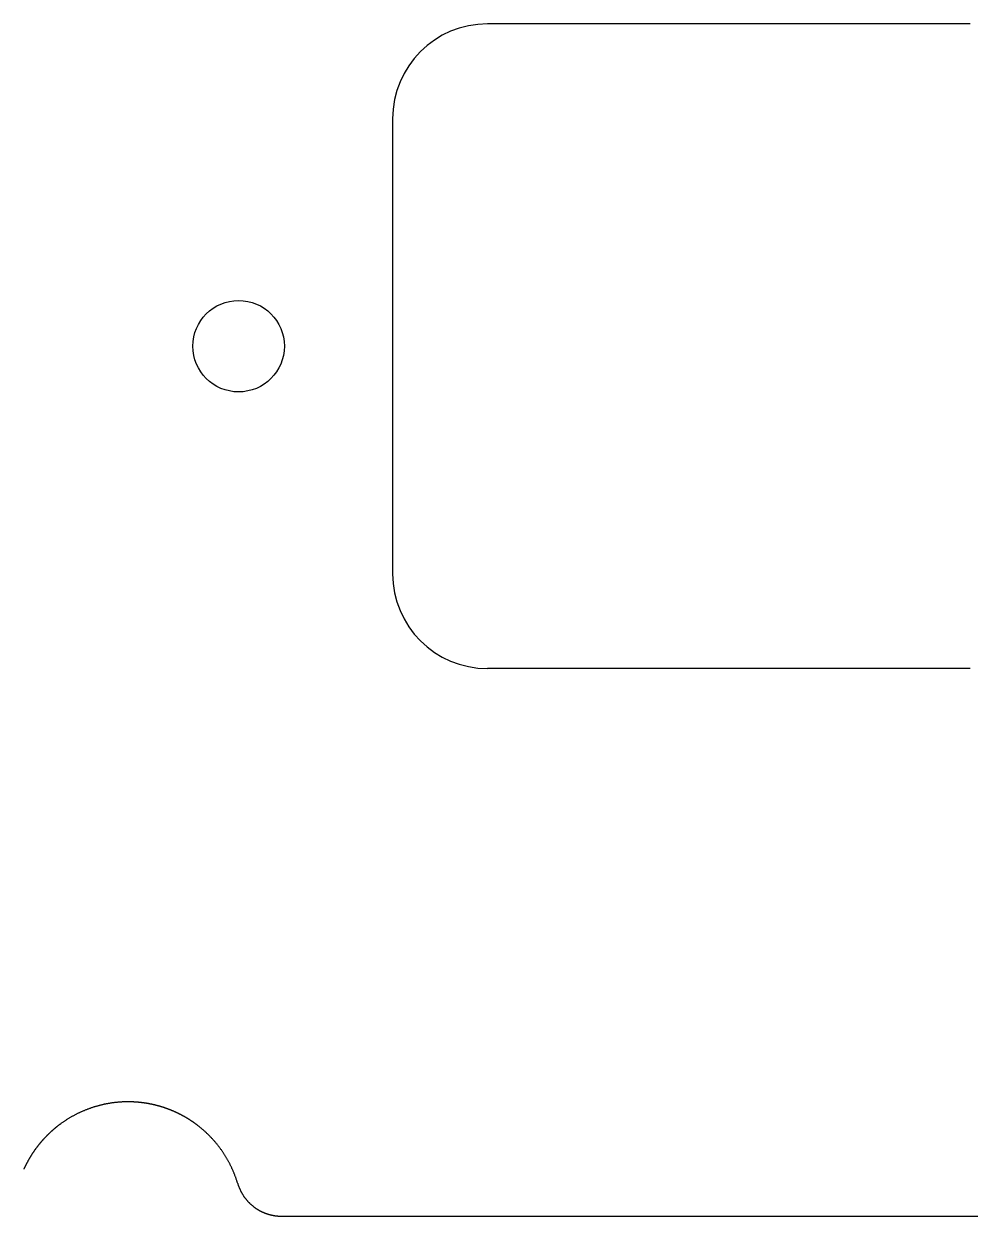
# Model space of a CAD drawing. Header units: millimetres. Extents: x -10 to 277, y -95 to 18.
# Drawn here: x 10.78 to 31.47, y -95.23 to -69.15 of the extents above; entities that cross this region are included whole.
import ezdxf

# ---------------------------------------------------------------- set-up
doc = ezdxf.new("R2010")
doc.units = ezdxf.units.MM
doc.header["$MEASUREMENT"] = 0
doc.layers.add('Edge.Cuts', color=53, linetype='CONTINUOUS')

msp = doc.modelspace()

# ---------------------------------------------------------------- linework, layer by layer
at = {"layer": 'Edge.Cuts', "linetype": 'Continuous'}
for p, q in [((31.46875, -69.15), (20.918749, -69.15)), ((18.84375, -71.225), (18.84375, -81.175001)), ((31.46875, -83.25), (20.91875, -83.25)), ((12.351433, -92.829047), (12.337912, -92.8331)), ((12.364976, -92.82507), (12.351433, -92.829047)), ((12.378542, -92.82117), (12.364976, -92.82507)), ((12.392128, -92.817348), (12.378542, -92.82117)), ((12.405736, -92.813602), (12.392128, -92.817348)), ((12.419365, -92.809934), (12.405736, -92.813602)), ((12.433014, -92.806343), (12.419365, -92.809934)), ((12.446683, -92.802829), (12.433014, -92.806343)), ((12.460371, -92.799393), (12.446683, -92.802829)), ((12.474079, -92.796034), (12.460371, -92.799393)), ((12.487805, -92.792754), (12.474079, -92.796034)), ((12.50155, -92.789551), (12.487805, -92.792754)), ((12.515313, -92.786426), (12.50155, -92.789551)), ((12.529094, -92.783378), (12.515313, -92.786426)), ((12.542892, -92.780409), (12.529094, -92.783378)), ((12.556707, -92.777518), (12.542892, -92.780409)), ((12.570539, -92.774706), (12.556707, -92.777518)), ((12.584387, -92.771971), (12.570539, -92.774706)), ((12.598251, -92.769315), (12.584387, -92.771971)), ((12.61213, -92.766737), (12.598251, -92.769315)), ((12.626025, -92.764238), (12.61213, -92.766737)), ((12.639935, -92.761817), (12.626025, -92.764238)), ((12.653859, -92.759475), (12.639935, -92.761817)), ((12.667797, -92.757212), (12.653859, -92.759475)), ((12.681749, -92.755028), (12.667797, -92.757212)), ((12.695715, -92.752922), (12.681749, -92.755028)), ((12.709694, -92.750895), (12.695715, -92.752922)), ((12.723685, -92.748947), (12.709694, -92.750895)), ((12.737689, -92.747078), (12.723685, -92.748947)), ((12.751706, -92.745288), (12.737689, -92.747078)), ((12.765734, -92.743577), (12.751706, -92.745288)), ((12.779773, -92.741946), (12.765734, -92.743577)), ((12.793824, -92.740393), (12.779773, -92.741946)), ((12.807886, -92.73892), (12.793824, -92.740393)), ((12.821958, -92.737526), (12.807886, -92.73892)), ((12.83604, -92.736211), (12.821958, -92.737526)), ((12.850133, -92.734976), (12.83604, -92.736211)), ((12.864235, -92.73382), (12.850133, -92.734976)), ((12.878346, -92.732744), (12.864235, -92.73382)), ((12.892466, -92.731747), (12.878346, -92.732744)), ((12.906595, -92.73083), (12.892466, -92.731747)), ((12.920732, -92.729992), (12.906595, -92.73083)), ((12.934877, -92.729234), (12.920732, -92.729992)), ((12.94903, -92.728556), (12.934877, -92.729234)), ((12.963191, -92.727957), (12.94903, -92.728556)), ((12.977359, -92.727438), (12.963191, -92.727957)), ((12.991533, -92.726999), (12.977359, -92.727438)), ((13.005714, -92.726639), (12.991533, -92.726999)), ((13.019902, -92.72636), (13.005714, -92.726639)), ((13.034096, -92.72616), (13.019902, -92.72636)), ((13.048295, -92.72604), (13.034096, -92.72616)), ((13.0625, -92.726), (13.048295, -92.72604)), ((13.069065, -92.726009), (13.0625, -92.726)), ((13.076173, -92.726037), (13.069065, -92.726009)), ((13.083277, -92.726086), (13.076173, -92.726037)), ((13.090382, -92.726154), (13.083277, -92.726086)), ((13.097483, -92.726243), (13.090382, -92.726154)), ((13.104585, -92.726351), (13.097483, -92.726243)), ((13.111683, -92.726479), (13.104585, -92.726351)), ((13.118782, -92.726628), (13.111683, -92.726479)), ((13.125877, -92.726796), (13.118782, -92.726628)), ((13.132972, -92.726985), (13.125877, -92.726796)), ((13.140064, -92.727193), (13.132972, -92.726985)), ((13.147157, -92.727422), (13.140064, -92.727193)), ((13.154245, -92.72767), (13.147157, -92.727422)), ((13.161334, -92.727938), (13.154245, -92.72767)), ((13.168418, -92.728226), (13.161334, -92.727938)), ((13.175504, -92.728535), (13.168418, -92.728226)), ((13.182585, -92.728863), (13.175504, -92.728535)), ((13.189666, -92.729211), (13.182585, -92.728863)), ((13.196743, -92.729579), (13.189666, -92.729211)), ((13.203821, -92.729967), (13.196743, -92.729579)), ((13.210894, -92.730375), (13.203821, -92.729967)), ((13.217967, -92.730803), (13.210894, -92.730375)), ((13.225036, -92.73125), (13.217967, -92.730803)), ((13.232105, -92.731718), (13.225036, -92.73125)), ((13.23917, -92.732206), (13.232105, -92.731718)), ((13.246235, -92.732713), (13.23917, -92.732206)), ((13.253295, -92.733241), (13.246235, -92.732713)), ((13.260355, -92.733788), (13.253295, -92.733241)), ((13.267411, -92.734355), (13.260355, -92.733788)), ((13.274466, -92.734942), (13.267411, -92.734355)), ((13.281517, -92.735549), (13.274466, -92.734942)), ((13.288568, -92.736176), (13.281517, -92.735549)), ((13.295614, -92.736823), (13.288568, -92.736176)), ((13.302659, -92.737489), (13.295614, -92.736823)), ((13.3097, -92.738176), (13.302659, -92.737489)), ((13.316741, -92.738882), (13.3097, -92.738176)), ((13.323776, -92.739608), (13.316741, -92.738882)), ((13.330812, -92.740354), (13.323776, -92.739608)), ((13.337842, -92.74112), (13.330812, -92.740354)), ((13.344871, -92.741905), (13.337842, -92.74112)), ((13.351896, -92.742711), (13.344871, -92.741905)), ((13.35892, -92.743536), (13.351896, -92.742711)), ((13.365939, -92.744381), (13.35892, -92.743536)), ((13.372957, -92.745246), (13.365939, -92.744381)), ((13.37997, -92.746131), (13.372957, -92.745246)), ((13.386982, -92.747035), (13.37997, -92.746131)), ((13.393989, -92.747959), (13.386982, -92.747035)), ((13.400995, -92.748904), (13.393989, -92.747959)), ((13.407996, -92.749867), (13.400995, -92.748904)), ((13.414996, -92.750851), (13.407996, -92.749867)), ((13.42199, -92.751854), (13.414996, -92.750851)), ((13.428983, -92.752877), (13.42199, -92.751854)), ((13.435971, -92.75392), (13.428983, -92.752877)), ((13.442958, -92.754983), (13.435971, -92.75392)), ((13.449939, -92.756065), (13.442958, -92.754983)), ((13.456919, -92.757167), (13.449939, -92.756065)), ((13.463893, -92.758288), (13.456919, -92.757167)), ((13.470866, -92.75943), (13.463893, -92.758288)), ((13.477833, -92.760591), (13.470866, -92.75943)), ((13.484798, -92.761772), (13.477833, -92.760591)), ((13.491758, -92.762972), (13.484798, -92.761772)), ((13.498717, -92.764192), (13.491758, -92.762972)), ((13.505669, -92.765432), (13.498717, -92.764192)), ((13.51262, -92.766692), (13.505669, -92.765432)), ((13.519565, -92.767971), (13.51262, -92.766692)), ((13.526508, -92.769269), (13.519565, -92.767971)), ((13.533445, -92.770588), (13.526508, -92.769269)), ((13.54038, -92.771926), (13.533445, -92.770588)), ((13.547309, -92.773283), (13.54038, -92.771926)), ((13.554236, -92.774661), (13.547309, -92.773283)), ((13.561157, -92.776057), (13.554236, -92.774661)), ((13.568076, -92.777474), (13.561157, -92.776057)), ((13.574989, -92.778909), (13.568076, -92.777474)), ((13.5819, -92.780365), (13.574989, -92.778909)), ((13.588804, -92.78184), (13.5819, -92.780365)), ((13.595706, -92.783335), (13.588804, -92.78184)), ((13.602601, -92.784849), (13.595706, -92.783335)), ((13.609495, -92.786382), (13.602601, -92.784849)), ((13.616381, -92.787935), (13.609495, -92.786382)), ((13.623265, -92.789508), (13.616381, -92.787935)), ((13.630143, -92.7911), (13.623265, -92.789508)), ((13.637018, -92.792712), (13.630143, -92.7911)), ((13.643887, -92.794343), (13.637018, -92.792712)), ((13.650752, -92.795994), (13.643887, -92.794343)), ((13.657612, -92.797663), (13.650752, -92.795994)), ((13.664468, -92.799353), (13.657612, -92.797663)), ((13.671317, -92.801062), (13.664468, -92.799353)), ((13.678164, -92.80279), (13.671317, -92.801062)), ((13.685004, -92.804537), (13.678164, -92.80279)), ((13.69184, -92.806305), (13.685004, -92.804537)), ((13.69867, -92.808091), (13.69184, -92.806305)), ((13.705496, -92.809897), (13.69867, -92.808091)), ((13.712316, -92.811722), (13.705496, -92.809897)), ((13.719132, -92.813566), (13.712316, -92.811722)), ((13.725942, -92.81543), (13.719132, -92.813566)), ((13.732747, -92.817313), (13.725942, -92.81543)), ((13.739546, -92.819215), (13.732747, -92.817313)), ((13.746341, -92.821137), (13.739546, -92.819215)), ((13.753129, -92.823078), (13.746341, -92.821137)), ((13.759914, -92.825038), (13.753129, -92.823078)), ((13.766691, -92.827017), (13.759914, -92.825038)), ((13.773464, -92.829016), (13.766691, -92.827017)), ((13.78023, -92.831034), (13.773464, -92.829016)), ((11.77115, -93.085303), (11.759051, -93.092652)), ((11.783289, -93.078024), (11.77115, -93.085303)), ((11.795468, -93.070813), (11.783289, -93.078024)), ((11.807687, -93.063671), (11.795468, -93.070813)), ((11.819946, -93.056599), (11.807687, -93.063671)), ((11.832244, -93.049597), (11.819946, -93.056599)), ((11.844581, -93.042665), (11.832244, -93.049597)), ((11.856955, -93.035803), (11.844581, -93.042665)), ((11.869368, -93.029011), (11.856955, -93.035803)), ((11.881818, -93.02229), (11.869368, -93.029011)), ((11.894305, -93.015641), (11.881818, -93.02229)), ((11.906829, -93.009062), (11.894305, -93.015641)), ((11.919389, -93.002554), (11.906829, -93.009062)), ((11.931985, -92.996118), (11.919389, -93.002554)), ((11.944616, -92.989754), (11.931985, -92.996118)), ((11.957281, -92.983462), (11.944616, -92.989754)), ((11.969982, -92.977242), (11.957281, -92.983462)), ((11.982716, -92.971094), (11.969982, -92.977242)), ((11.995484, -92.965019), (11.982716, -92.971094)), ((12.008286, -92.959017), (11.995484, -92.965019)), ((12.02112, -92.953088), (12.008286, -92.959017)), ((12.033987, -92.947231), (12.02112, -92.953088)), ((12.046885, -92.941448), (12.033987, -92.947231)), ((12.059815, -92.935739), (12.046885, -92.941448)), ((12.072777, -92.930103), (12.059815, -92.935739)), ((12.085769, -92.924541), (12.072777, -92.930103)), ((12.098791, -92.919053), (12.085769, -92.924541)), ((12.111843, -92.913639), (12.098791, -92.919053)), ((12.124925, -92.9083), (12.111843, -92.913639)), ((12.138036, -92.903035), (12.124925, -92.9083)), ((12.151175, -92.897844), (12.138036, -92.903035)), ((12.164343, -92.892729), (12.151175, -92.897844)), ((12.177539, -92.887688), (12.164343, -92.892729)), ((12.190762, -92.882723), (12.177539, -92.887688)), ((12.204012, -92.877833), (12.190762, -92.882723)), ((12.217289, -92.873018), (12.204012, -92.877833)), ((12.230592, -92.868279), (12.217289, -92.873018)), ((12.243921, -92.863615), (12.230592, -92.868279)), ((12.257275, -92.859027), (12.243921, -92.863615)), ((12.270654, -92.854516), (12.257275, -92.859027)), ((12.284058, -92.85008), (12.270654, -92.854516)), ((12.297486, -92.84572), (12.284058, -92.85008)), ((12.310938, -92.841437), (12.297486, -92.84572)), ((12.324414, -92.83723), (12.310938, -92.841437)), ((12.337912, -92.8331), (12.324414, -92.83723)), ((13.786992, -92.833071), (13.78023, -92.831034)), ((13.793747, -92.835127), (13.786992, -92.833071)), ((13.800497, -92.837203), (13.793747, -92.835127)), ((13.80724, -92.839297), (13.800497, -92.837203)), ((13.813979, -92.841411), (13.80724, -92.839297)), ((13.820711, -92.843544), (13.813979, -92.841411)), ((13.827438, -92.845696), (13.820711, -92.843544)), ((13.834157, -92.847867), (13.827438, -92.845696)), ((13.840872, -92.850057), (13.834157, -92.847867)), ((13.84758, -92.852266), (13.840872, -92.850057)), ((13.854283, -92.854494), (13.84758, -92.852266)), ((13.860978, -92.856741), (13.854283, -92.854494)), ((13.867668, -92.859008), (13.860978, -92.856741)), ((13.874351, -92.861293), (13.867668, -92.859008)), ((13.881029, -92.863597), (13.874351, -92.861293)), ((13.887699, -92.86592), (13.881029, -92.863597)), ((13.894363, -92.868263), (13.887699, -92.86592)), ((13.90102, -92.870624), (13.894363, -92.868263)), ((13.907672, -92.873004), (13.90102, -92.870624)), ((13.914316, -92.875403), (13.907672, -92.873004)), ((13.920955, -92.877821), (13.914316, -92.875403)), ((13.927586, -92.880257), (13.920955, -92.877821)), ((13.934211, -92.882713), (13.927586, -92.880257)), ((13.940828, -92.885187), (13.934211, -92.882713)), ((13.94744, -92.88768), (13.940828, -92.885187)), ((13.954043, -92.890192), (13.94744, -92.88768)), ((13.960641, -92.892723), (13.954043, -92.890192)), ((13.96723, -92.895272), (13.960641, -92.892723)), ((13.973814, -92.89784), (13.96723, -92.895272)), ((13.980389, -92.900427), (13.973814, -92.89784)), ((13.986959, -92.903033), (13.980389, -92.900427)), ((13.99352, -92.905656), (13.986959, -92.903033)), ((14.000075, -92.9083), (13.99352, -92.905656)), ((14.006621, -92.910961), (14.000075, -92.9083)), ((14.013161, -92.913641), (14.006621, -92.910961)), ((14.019693, -92.91634), (14.013161, -92.913641)), ((14.026219, -92.919057), (14.019693, -92.91634)), ((14.032735, -92.921793), (14.026219, -92.919057)), ((14.039246, -92.924547), (14.032735, -92.921793)), ((14.045747, -92.92732), (14.039246, -92.924547)), ((14.052243, -92.930111), (14.045747, -92.92732)), ((14.058729, -92.932921), (14.052243, -92.930111)), ((14.065208, -92.935749), (14.058729, -92.932921)), ((14.071679, -92.938596), (14.065208, -92.935749)), ((14.078143, -92.941461), (14.071679, -92.938596)), ((14.084598, -92.944344), (14.078143, -92.941461)), ((14.091046, -92.947246), (14.084598, -92.944344)), ((14.097485, -92.950166), (14.091046, -92.947246)), ((14.103917, -92.953104), (14.097485, -92.950166)), ((14.110339, -92.956061), (14.103917, -92.953104)), ((14.116755, -92.959036), (14.110339, -92.956061)), ((14.123161, -92.962029), (14.116755, -92.959036)), ((14.12956, -92.96504), (14.123161, -92.962029)), ((14.13595, -92.96807), (14.12956, -92.96504)), ((14.142332, -92.971118), (14.13595, -92.96807)), ((14.148705, -92.974183), (14.142332, -92.971118)), ((14.15507, -92.977267), (14.148705, -92.974183)), ((14.161426, -92.980369), (14.15507, -92.977267)), ((14.167774, -92.98349), (14.161426, -92.980369)), ((14.174113, -92.986627), (14.167774, -92.98349)), ((14.180443, -92.989784), (14.174113, -92.986627)), ((14.186765, -92.992958), (14.180443, -92.989784)), ((14.193078, -92.99615), (14.186765, -92.992958)), ((14.199381, -92.99936), (14.193078, -92.99615)), ((14.205676, -93.002588), (14.199381, -92.99936)), ((14.211962, -93.005834), (14.205676, -93.002588)), ((14.218239, -93.009097), (14.211962, -93.005834)), ((14.224507, -93.012379), (14.218239, -93.009097)), ((14.230766, -93.015678), (14.224507, -93.012379)), ((14.237015, -93.018995), (14.230766, -93.015678)), ((14.243256, -93.02233), (14.237015, -93.018995)), ((14.249487, -93.025683), (14.243256, -93.02233)), ((14.255709, -93.029053), (14.249487, -93.025683)), ((14.261921, -93.032441), (14.255709, -93.029053)), ((14.268124, -93.035846), (14.261921, -93.032441)), ((14.274317, -93.039269), (14.268124, -93.035846)), ((14.280501, -93.04271), (14.274317, -93.039269)), ((14.286675, -93.046169), (14.280501, -93.04271)), ((14.29284, -93.049644), (14.286675, -93.046169)), ((14.298995, -93.053138), (14.29284, -93.049644)), ((14.30514, -93.056649), (14.298995, -93.053138)), ((14.311275, -93.060177), (14.30514, -93.056649)), ((14.317401, -93.063722), (14.311275, -93.060177)), ((14.323516, -93.067285), (14.317401, -93.063722)), ((14.329622, -93.070866), (14.323516, -93.067285)), ((14.335718, -93.074463), (14.329622, -93.070866)), ((14.341803, -93.078078), (14.335718, -93.074463)), ((14.347879, -93.08171), (14.341803, -93.078078)), ((14.353944, -93.08536), (14.347879, -93.08171)), ((14.359999, -93.089026), (14.353944, -93.08536)), ((14.366044, -93.09271), (14.359999, -93.089026)), ((11.411749, -93.348462), (11.406437, -93.353143)), ((11.417073, -93.343796), (11.411749, -93.348462)), ((11.42241, -93.339145), (11.417073, -93.343796)), ((11.427761, -93.334509), (11.42241, -93.339145)), ((11.433125, -93.329889), (11.427761, -93.334509)), ((11.438502, -93.325283), (11.433125, -93.329889)), ((11.443892, -93.320692), (11.438502, -93.325283)), ((11.449295, -93.316117), (11.443892, -93.320692)), ((11.454711, -93.311557), (11.449295, -93.316117)), ((11.46014, -93.307012), (11.454711, -93.311557)), ((11.465582, -93.302483), (11.46014, -93.307012)), ((11.471036, -93.297969), (11.465582, -93.302483)), ((11.476504, -93.29347), (11.471036, -93.297969)), ((11.481984, -93.288987), (11.476504, -93.29347)), ((11.487476, -93.284519), (11.481984, -93.288987)), ((11.492982, -93.280066), (11.487476, -93.284519)), ((11.4985, -93.27563), (11.492982, -93.280066)), ((11.50403, -93.271208), (11.4985, -93.27563)), ((11.509574, -93.266803), (11.50403, -93.271208)), ((11.515129, -93.262413), (11.509574, -93.266803)), ((11.520697, -93.258038), (11.515129, -93.262413)), ((11.526277, -93.25368), (11.520697, -93.258038)), ((11.53187, -93.249337), (11.526277, -93.25368)), ((11.537475, -93.24501), (11.53187, -93.249337)), ((11.543092, -93.240699), (11.537475, -93.24501)), ((11.548721, -93.236404), (11.543092, -93.240699)), ((11.554362, -93.232124), (11.548721, -93.236404)), ((11.560016, -93.227861), (11.554362, -93.232124)), ((11.565681, -93.223614), (11.560016, -93.227861)), ((11.571358, -93.219382), (11.565681, -93.223614)), ((11.582749, -93.210968), (11.571358, -93.219382)), ((11.594186, -93.202618), (11.582749, -93.210968)), ((11.605671, -93.194333), (11.594186, -93.202618)), ((11.617202, -93.186113), (11.605671, -93.194333)), ((11.628779, -93.177958), (11.617202, -93.186113)), ((11.640402, -93.169869), (11.628779, -93.177958)), ((11.65207, -93.161846), (11.640402, -93.169869)), ((11.663782, -93.15389), (11.65207, -93.161846)), ((11.67554, -93.145999), (11.663782, -93.15389)), ((11.687341, -93.138176), (11.67554, -93.145999)), ((11.699186, -93.13042), (11.687341, -93.138176)), ((11.711074, -93.12273), (11.699186, -93.13042)), ((11.723005, -93.115109), (11.711074, -93.12273)), ((11.734979, -93.107555), (11.723005, -93.115109)), ((11.746994, -93.10007), (11.734979, -93.107555)), ((11.759051, -93.092652), (11.746994, -93.10007)), ((14.372078, -93.096411), (14.366044, -93.09271)), ((14.378102, -93.100129), (14.372078, -93.096411)), ((14.384116, -93.103864), (14.378102, -93.100129)), ((14.390119, -93.107617), (14.384116, -93.103864)), ((14.396111, -93.111386), (14.390119, -93.107617)), ((14.402094, -93.115172), (14.396111, -93.111386)), ((14.408065, -93.118975), (14.402094, -93.115172)), ((14.414026, -93.122795), (14.408065, -93.118975)), ((14.419976, -93.126631), (14.414026, -93.122795)), ((14.425915, -93.130485), (14.419976, -93.126631)), ((14.431843, -93.134356), (14.425915, -93.130485)), ((14.437761, -93.138243), (14.431843, -93.134356)), ((14.443667, -93.142147), (14.437761, -93.138243)), ((14.449563, -93.146068), (14.443667, -93.142147)), ((14.455447, -93.150005), (14.449563, -93.146068)), ((14.461321, -93.153959), (14.455447, -93.150005)), ((14.467183, -93.15793), (14.461321, -93.153959)), ((14.473034, -93.161917), (14.467183, -93.15793)), ((14.478874, -93.165921), (14.473034, -93.161917)), ((14.484702, -93.169941), (14.478874, -93.165921)), ((14.490519, -93.173978), (14.484702, -93.169941)), ((14.496325, -93.178031), (14.490519, -93.173978)), ((14.502119, -93.182101), (14.496325, -93.178031)), ((14.507902, -93.186187), (14.502119, -93.182101)), ((14.513673, -93.190289), (14.507902, -93.186187)), ((14.519433, -93.194407), (14.513673, -93.190289)), ((14.525181, -93.198542), (14.519433, -93.194407)), ((14.530918, -93.202693), (14.525181, -93.198542)), ((14.536642, -93.206861), (14.530918, -93.202693)), ((14.542355, -93.211044), (14.536642, -93.206861)), ((14.548056, -93.215243), (14.542355, -93.211044)), ((14.553745, -93.219459), (14.548056, -93.215243)), ((14.559422, -93.223691), (14.553745, -93.219459)), ((14.57074, -93.232202), (14.559422, -93.223691)), ((14.58201, -93.240777), (14.57074, -93.232202)), ((14.593231, -93.249415), (14.58201, -93.240777)), ((14.604403, -93.258117), (14.593231, -93.249415)), ((14.615526, -93.266882), (14.604403, -93.258117)), ((14.626599, -93.275708), (14.615526, -93.266882)), ((14.637621, -93.284598), (14.626599, -93.275708)), ((14.648593, -93.293549), (14.637621, -93.284598)), ((14.659513, -93.302561), (14.648593, -93.293549)), ((14.670383, -93.311635), (14.659513, -93.302561)), ((14.6812, -93.32077), (14.670383, -93.311635)), ((14.691965, -93.329966), (14.6812, -93.32077)), ((14.702678, -93.339222), (14.691965, -93.329966)), ((14.713338, -93.348538), (14.702678, -93.339222)), ((14.723945, -93.357914), (14.713338, -93.348538)), ((11.15421, -93.610721), (11.149648, -93.616122)), ((11.158786, -93.605333), (11.15421, -93.610721)), ((11.163379, -93.599957), (11.158786, -93.605333)), ((11.167986, -93.594595), (11.163379, -93.599957)), ((11.17261, -93.589245), (11.167986, -93.594595)), ((11.177248, -93.583909), (11.17261, -93.589245)), ((11.181901, -93.578585), (11.177248, -93.583909)), ((11.18657, -93.573275), (11.181901, -93.578585)), ((11.191254, -93.567977), (11.18657, -93.573275)), ((11.195953, -93.562693), (11.191254, -93.567977)), ((11.200667, -93.557421), (11.195953, -93.562693)), ((11.205396, -93.552163), (11.200667, -93.557421)), ((11.21014, -93.546918), (11.205396, -93.552163)), ((11.214899, -93.541687), (11.21014, -93.546918)), ((11.219673, -93.536468), (11.214899, -93.541687)), ((11.224462, -93.531263), (11.219673, -93.536468)), ((11.229266, -93.526071), (11.224462, -93.531263)), ((11.234084, -93.520894), (11.229266, -93.526071)), ((11.238918, -93.515729), (11.234084, -93.520894)), ((11.243765, -93.510578), (11.238918, -93.515729)), ((11.248629, -93.50544), (11.243765, -93.510578)), ((11.253506, -93.500317), (11.248629, -93.50544)), ((11.258398, -93.495206), (11.253506, -93.500317)), ((11.263304, -93.49011), (11.258398, -93.495206)), ((11.268226, -93.485027), (11.263304, -93.49011)), ((11.273161, -93.479958), (11.268226, -93.485027)), ((11.278111, -93.474903), (11.273161, -93.479958)), ((11.283076, -93.469862), (11.278111, -93.474903)), ((11.288055, -93.464834), (11.283076, -93.469862)), ((11.293048, -93.459821), (11.288055, -93.464834)), ((11.298055, -93.454821), (11.293048, -93.459821)), ((11.303077, -93.449836), (11.298055, -93.454821)), ((11.308113, -93.444865), (11.303077, -93.449836)), ((11.313163, -93.439908), (11.308113, -93.444865)), ((11.318227, -93.434964), (11.313163, -93.439908)), ((11.323305, -93.430036), (11.318227, -93.434964)), ((11.328398, -93.425121), (11.323305, -93.430036)), ((11.333504, -93.420221), (11.328398, -93.425121)), ((11.338625, -93.415335), (11.333504, -93.420221)), ((11.343758, -93.410464), (11.338625, -93.415335)), ((11.348907, -93.405607), (11.343758, -93.410464)), ((11.354068, -93.400764), (11.348907, -93.405607)), ((11.359244, -93.395936), (11.354068, -93.400764)), ((11.364433, -93.391123), (11.359244, -93.395936)), ((11.369637, -93.386324), (11.364433, -93.391123)), ((11.374853, -93.381539), (11.369637, -93.386324)), ((11.380084, -93.37677), (11.374853, -93.381539)), ((11.385327, -93.372015), (11.380084, -93.37677)), ((11.390585, -93.367274), (11.385327, -93.372015)), ((11.395856, -93.362549), (11.390585, -93.367274)), ((11.40114, -93.357838), (11.395856, -93.362549)), ((11.406437, -93.353143), (11.40114, -93.357838)), ((14.734498, -93.367349), (14.723945, -93.357914)), ((14.744997, -93.376843), (14.734498, -93.367349)), ((14.755442, -93.386396), (14.744997, -93.376843)), ((14.765832, -93.396007), (14.755442, -93.386396)), ((14.776168, -93.405677), (14.765832, -93.396007)), ((14.786448, -93.415404), (14.776168, -93.405677)), ((14.796672, -93.425188), (14.786448, -93.415404)), ((14.80684, -93.43503), (14.796672, -93.425188)), ((14.816952, -93.444928), (14.80684, -93.43503)), ((14.827007, -93.454883), (14.816952, -93.444928)), ((14.837005, -93.464894), (14.827007, -93.454883)), ((14.846945, -93.47496), (14.837005, -93.464894)), ((14.856828, -93.485082), (14.846945, -93.47496)), ((14.866653, -93.495259), (14.856828, -93.485082)), ((14.87642, -93.505491), (14.866653, -93.495259)), ((14.886127, -93.515777), (14.87642, -93.505491)), ((14.895776, -93.526117), (14.886127, -93.515777)), ((14.905366, -93.536511), (14.895776, -93.526117)), ((14.914896, -93.546958), (14.905366, -93.536511)), ((14.924366, -93.557458), (14.914896, -93.546958)), ((14.933776, -93.56801), (14.924366, -93.557458)), ((14.943125, -93.578615), (14.933776, -93.56801)), ((14.952414, -93.589272), (14.943125, -93.578615)), ((14.961641, -93.599981), (14.952414, -93.589272)), ((14.970807, -93.610741), (14.961641, -93.599981)), ((14.979911, -93.621551), (14.970807, -93.610741)), ((10.960882, -93.871656), (10.957065, -93.877598)), ((10.964715, -93.865727), (10.960882, -93.871656)), ((10.968566, -93.859807), (10.964715, -93.865727)), ((10.972433, -93.8539), (10.968566, -93.859807)), ((10.976317, -93.848002), (10.972433, -93.8539)), ((10.980217, -93.842116), (10.976317, -93.848002)), ((10.984135, -93.83624), (10.980217, -93.842116)), ((10.988069, -93.830377), (10.984135, -93.83624)), ((10.992021, -93.824522), (10.988069, -93.830377)), ((10.995988, -93.818681), (10.992021, -93.824522)), ((10.999972, -93.812849), (10.995988, -93.818681)), ((11.003972, -93.80703), (10.999972, -93.812849)), ((11.00799, -93.801221), (11.003972, -93.80703)), ((11.012024, -93.795424), (11.00799, -93.801221)), ((11.016074, -93.789637), (11.012024, -93.795424)), ((11.020141, -93.783863), (11.016074, -93.789637)), ((11.024224, -93.778099), (11.020141, -93.783863)), ((11.028324, -93.772348), (11.024224, -93.778099)), ((11.03244, -93.766607), (11.028324, -93.772348)), ((11.036572, -93.760879), (11.03244, -93.766607)), ((11.040721, -93.755161), (11.036572, -93.760879)), ((11.044886, -93.749456), (11.040721, -93.755161)), ((11.049067, -93.743762), (11.044886, -93.749456)), ((11.053264, -93.73808), (11.049067, -93.743762)), ((11.057478, -93.732409), (11.053264, -93.73808)), ((11.061708, -93.726751), (11.057478, -93.732409)), ((11.065954, -93.721104), (11.061708, -93.726751)), ((11.070216, -93.715469), (11.065954, -93.721104)), ((11.074494, -93.709846), (11.070216, -93.715469)), ((11.078788, -93.704235), (11.074494, -93.709846)), ((11.083099, -93.698636), (11.078788, -93.704235)), ((11.087424, -93.693049), (11.083099, -93.698636)), ((11.091767, -93.687474), (11.087424, -93.693049)), ((11.096124, -93.681912), (11.091767, -93.687474)), ((11.100499, -93.676361), (11.096124, -93.681912)), ((11.104888, -93.670823), (11.100499, -93.676361)), ((11.109294, -93.665296), (11.104888, -93.670823)), ((11.113714, -93.659783), (11.109294, -93.665296)), ((11.118152, -93.654281), (11.113714, -93.659783)), ((11.122604, -93.648793), (11.118152, -93.654281)), ((11.127073, -93.643316), (11.122604, -93.648793)), ((11.131556, -93.637852), (11.127073, -93.643316)), ((11.136056, -93.6324), (11.131556, -93.637852)), ((11.140571, -93.626962), (11.136056, -93.6324)), ((11.145102, -93.621535), (11.140571, -93.626962)), ((11.149648, -93.616122), (11.145102, -93.621535)), ((14.988954, -93.632413), (14.979911, -93.621551)), ((14.997934, -93.643324), (14.988954, -93.632413)), ((15.006851, -93.654285), (14.997934, -93.643324)), ((15.015706, -93.665296), (15.006851, -93.654285)), ((15.024498, -93.676356), (15.015706, -93.665296)), ((15.033226, -93.687465), (15.024498, -93.676356)), ((15.041891, -93.698622), (15.033226, -93.687465)), ((15.050492, -93.709827), (15.041891, -93.698622)), ((15.059028, -93.721081), (15.050492, -93.709827)), ((15.067501, -93.732381), (15.059028, -93.721081)), ((15.075908, -93.743729), (15.067501, -93.732381)), ((15.084251, -93.755123), (15.075908, -93.743729)), ((15.092529, -93.766564), (15.084251, -93.755123)), ((15.100741, -93.778051), (15.092529, -93.766564)), ((15.108887, -93.789583), (15.100741, -93.778051)), ((15.116968, -93.801161), (15.108887, -93.789583)), ((15.124983, -93.812783), (15.116968, -93.801161)), ((15.132931, -93.824451), (15.124983, -93.812783)), ((15.140813, -93.836163), (15.132931, -93.824451)), ((15.148628, -93.847918), (15.140813, -93.836163)), ((15.156375, -93.859718), (15.148628, -93.847918)), ((15.164056, -93.87156), (15.156375, -93.859718)), ((15.171669, -93.883446), (15.164056, -93.87156)), ((10.815419, -94.129909), (10.812333, -94.136265)), ((10.818522, -94.123564), (10.815419, -94.129909)), ((10.821644, -94.117226), (10.818522, -94.123564)), ((10.824783, -94.1109), (10.821644, -94.117226)), ((10.827941, -94.10458), (10.824783, -94.1109)), ((10.831115, -94.098272), (10.827941, -94.10458)), ((10.834308, -94.09197), (10.831115, -94.098272)), ((10.837518, -94.08568), (10.834308, -94.09197)), ((10.840747, -94.079398), (10.837518, -94.08568)), ((10.843992, -94.073127), (10.840747, -94.079398)), ((10.847256, -94.066863), (10.843992, -94.073127)), ((10.850537, -94.06061), (10.847256, -94.066863)), ((10.853836, -94.054366), (10.850537, -94.06061)), ((10.857152, -94.048132), (10.853836, -94.054366)), ((10.860487, -94.041906), (10.857152, -94.048132)), ((10.863838, -94.035692), (10.860487, -94.041906)), ((10.867207, -94.029485), (10.863838, -94.035692)), ((10.870593, -94.02329), (10.867207, -94.029485)), ((10.873998, -94.017103), (10.870593, -94.02329)), ((10.877419, -94.010928), (10.873998, -94.017103)), ((10.880858, -94.00476), (10.877419, -94.010928)), ((10.884314, -93.998604), (10.880858, -94.00476)), ((10.887789, -93.992456), (10.884314, -93.998604)), ((10.891279, -93.98632), (10.887789, -93.992456)), ((10.894788, -93.980192), (10.891279, -93.98632)), ((10.898314, -93.974076), (10.894788, -93.980192)), ((10.901857, -93.967968), (10.898314, -93.974076)), ((10.905417, -93.961872), (10.901857, -93.967968)), ((10.908996, -93.955784), (10.905417, -93.961872)), ((10.91259, -93.949709), (10.908996, -93.955784)), ((10.916203, -93.943641), (10.91259, -93.949709)), ((10.919832, -93.937586), (10.916203, -93.943641)), ((10.923479, -93.931539), (10.919832, -93.937586)), ((10.927142, -93.925505), (10.923479, -93.931539)), ((10.930823, -93.919479), (10.927142, -93.925505)), ((10.934521, -93.913465), (10.930823, -93.919479)), ((10.938236, -93.90746), (10.934521, -93.913465)), ((10.941967, -93.901467), (10.938236, -93.90746)), ((10.945717, -93.895483), (10.941967, -93.901467)), ((10.949482, -93.889511), (10.945717, -93.895483)), ((10.953266, -93.883548), (10.949482, -93.889511)), ((10.957065, -93.877598), (10.953266, -93.883548)), ((15.179215, -93.895374), (15.171669, -93.883446)), ((15.186692, -93.907344), (15.179215, -93.895374)), ((15.194102, -93.919356), (15.186692, -93.907344)), ((15.201443, -93.93141), (15.194102, -93.919356)), ((15.208716, -93.943505), (15.201443, -93.93141)), ((15.21592, -93.955641), (15.208716, -93.943505)), ((15.223055, -93.967818), (15.21592, -93.955641)), ((15.230121, -93.980035), (15.223055, -93.967818)), ((15.237118, -93.992292), (15.230121, -93.980035)), ((15.244045, -94.004588), (15.237118, -93.992292)), ((15.250903, -94.016924), (15.244045, -94.004588)), ((15.257691, -94.029298), (15.250903, -94.016924)), ((15.264409, -94.041712), (15.257691, -94.029298)), ((15.271056, -94.054163), (15.264409, -94.041712)), ((15.277634, -94.066652), (15.271056, -94.054163)), ((15.284141, -94.07918), (15.277634, -94.066652)), ((15.290577, -94.091744), (15.284141, -94.07918)), ((15.296942, -94.104346), (15.290577, -94.091744)), ((15.303236, -94.116984), (15.296942, -94.104346)), ((15.309459, -94.129658), (15.303236, -94.116984)), ((15.31561, -94.142369), (15.309459, -94.129658)), ((10.785367, -94.193859), (10.782461, -94.200303)), ((10.788291, -94.187426), (10.785367, -94.193859)), ((10.791234, -94.180999), (10.788291, -94.187426)), ((10.794194, -94.174583), (10.791234, -94.180999)), ((10.797172, -94.168173), (10.794194, -94.174583)), ((10.800168, -94.161775), (10.797172, -94.168173)), ((10.803183, -94.155383), (10.800168, -94.161775)), ((10.806215, -94.149002), (10.803183, -94.155383)), ((10.809265, -94.142628), (10.806215, -94.149002)), ((10.812333, -94.136265), (10.809265, -94.142628)), ((15.32169, -94.155115), (15.31561, -94.142369)), ((15.327699, -94.167897), (15.32169, -94.155115)), ((15.333635, -94.180714), (15.327699, -94.167897)), ((15.3395, -94.193566), (15.333635, -94.180714)), ((15.345292, -94.206452), (15.3395, -94.193566)), ((15.351013, -94.219373), (15.345292, -94.206452)), ((15.35666, -94.232327), (15.351013, -94.219373)), ((15.362235, -94.245315), (15.35666, -94.232327)), ((15.367738, -94.258337), (15.362235, -94.245315)), ((15.373168, -94.271391), (15.367738, -94.258337)), ((15.378524, -94.284479), (15.373168, -94.271391)), ((15.383808, -94.297598), (15.378524, -94.284479)), ((15.389018, -94.31075), (15.383808, -94.297598)), ((15.394155, -94.323934), (15.389018, -94.31075)), ((15.399219, -94.337149), (15.394155, -94.323934)), ((15.404208, -94.350396), (15.399219, -94.337149)), ((15.409125, -94.363674), (15.404208, -94.350396)), ((15.413967, -94.376982), (15.409125, -94.363674)), ((15.418735, -94.390321), (15.413967, -94.376982)), ((15.423429, -94.403691), (15.418735, -94.390321)), ((15.428049, -94.41709), (15.423429, -94.403691)), ((15.432594, -94.430519), (15.428049, -94.41709)), ((15.437066, -94.443977), (15.432594, -94.430519)), ((15.441462, -94.457464), (15.437066, -94.443977)), ((15.445784, -94.470981), (15.441462, -94.457464)), ((15.450031, -94.484525), (15.445784, -94.470981)), ((15.454203, -94.498099), (15.450031, -94.484525)), ((15.4583, -94.5117), (15.454203, -94.498099)), ((15.4583, -94.5117), (15.460903, -94.520294)), ((15.460903, -94.520294), (15.46358, -94.528859)), ((15.46358, -94.528859), (15.466333, -94.537396)), ((15.466333, -94.537396), (15.46916, -94.545904)), ((15.46916, -94.545904), (15.472061, -94.554382)), ((15.472061, -94.554382), (15.475037, -94.562831)), ((15.475037, -94.562831), (15.478087, -94.571249)), ((15.478087, -94.571249), (15.48121, -94.579637)), ((15.48121, -94.579637), (15.484408, -94.587993)), ((15.484408, -94.587993), (15.487678, -94.596318)), ((15.487678, -94.596318), (15.491022, -94.60461)), ((15.491022, -94.60461), (15.494439, -94.612871)), ((15.494439, -94.612871), (15.497929, -94.621098)), ((15.497929, -94.621098), (15.501492, -94.629292)), ((15.501492, -94.629292), (15.505127, -94.637452)), ((15.505127, -94.637452), (15.508834, -94.645577)), ((15.508834, -94.645577), (15.512613, -94.653668)), ((15.512613, -94.653668), (15.516463, -94.661723)), ((15.516463, -94.661723), (15.520385, -94.669742)), ((15.520385, -94.669742), (15.524379, -94.677725)), ((15.524379, -94.677725), (15.528443, -94.685672)), ((15.528443, -94.685672), (15.532578, -94.693581)), ((15.532578, -94.693581), (15.536783, -94.701452)), ((15.536783, -94.701452), (15.541059, -94.709285)), ((15.541059, -94.709285), (15.545404, -94.717079)), ((15.545404, -94.717079), (15.549819, -94.724833)), ((15.549819, -94.724833), (15.554303, -94.732548)), ((15.554303, -94.732548), (15.558856, -94.740222)), ((15.558856, -94.740222), (15.563478, -94.747856)), ((15.563478, -94.747856), (15.568168, -94.755447)), ((15.568168, -94.755447), (15.572926, -94.762997)), ((15.572926, -94.762997), (15.577752, -94.770505)), ((15.577752, -94.770505), (15.582645, -94.777969)), ((15.582645, -94.777969), (15.587605, -94.78539)), ((15.587605, -94.78539), (15.592632, -94.792766)), ((15.592632, -94.792766), (15.597725, -94.800098)), ((15.597725, -94.800098), (15.602884, -94.807385)), ((15.602884, -94.807385), (15.608109, -94.814626)), ((15.608109, -94.814626), (15.613398, -94.82182)), ((15.613398, -94.82182), (15.618753, -94.828968)), ((15.618753, -94.828968), (15.624172, -94.836068)), ((15.624172, -94.836068), (15.629654, -94.84312)), ((15.629654, -94.84312), (15.635201, -94.850124)), ((15.635201, -94.850124), (15.64081, -94.857078)), ((15.64081, -94.857078), (15.646482, -94.863983)), ((15.646482, -94.863983), (15.652217, -94.870838)), ((15.652217, -94.870838), (15.658013, -94.877642)), ((15.658013, -94.877642), (15.66387, -94.884395)), ((15.66387, -94.884395), (15.669789, -94.891096)), ((15.669789, -94.891096), (15.675768, -94.897744)), ((15.675768, -94.897744), (15.681806, -94.90434)), ((15.681806, -94.90434), (15.687905, -94.910882)), ((15.687905, -94.910882), (15.694062, -94.91737)), ((15.694062, -94.91737), (15.700277, -94.923804)), ((15.700277, -94.923804), (15.706551, -94.930182)), ((15.706551, -94.930182), (15.712882, -94.936505)), ((15.712882, -94.936505), (15.71927, -94.942771)), ((15.71927, -94.942771), (15.725714, -94.948981)), ((15.725714, -94.948981), (15.732214, -94.955134)), ((15.732214, -94.955134), (15.73877, -94.961228)), ((15.73877, -94.961228), (15.74538, -94.967265)), ((15.74538, -94.967265), (15.752044, -94.973243)), ((15.752044, -94.973243), (15.758762, -94.979161)), ((15.758762, -94.979161), (15.765534, -94.98502)), ((15.765534, -94.98502), (15.772357, -94.990818)), ((15.772357, -94.990818), (15.779233, -94.996555)), ((15.779233, -94.996555), (15.78616, -95.002231)), ((15.78616, -95.002231), (15.793137, -95.007845)), ((15.793137, -95.007845), (15.800165, -95.013397)), ((15.800165, -95.013397), (15.807242, -95.018886)), ((15.807242, -95.018886), (15.814368, -95.024311)), ((15.814368, -95.024311), (15.821543, -95.029673)), ((15.821543, -95.029673), (15.825148, -95.03233)), ((15.825148, -95.03233), (15.828765, -95.034971)), ((15.828765, -95.034971), (15.832394, -95.037595)), ((15.832394, -95.037595), (15.836034, -95.040204)), ((15.836034, -95.040204), (15.839686, -95.042796)), ((15.839686, -95.042796), (15.84335, -95.045372)), ((15.84335, -95.045372), (15.847025, -95.047931)), ((15.847025, -95.047931), (15.850711, -95.050474)), ((15.850711, -95.050474), (15.854409, -95.053)), ((15.854409, -95.053), (15.858118, -95.05551)), ((15.858118, -95.05551), (15.861838, -95.058003)), ((15.861838, -95.058003), (15.865569, -95.06048)), ((15.865569, -95.06048), (15.869311, -95.062939)), ((15.869311, -95.062939), (15.873064, -95.065382)), ((15.873064, -95.065382), (15.876828, -95.067809)), ((15.876828, -95.067809), (15.880602, -95.070218)), ((15.880602, -95.070218), (15.884387, -95.07261)), ((15.884387, -95.07261), (15.888183, -95.074986)), ((15.888183, -95.074986), (15.891989, -95.077344)), ((15.891989, -95.077344), (15.895806, -95.079685)), ((15.895806, -95.079685), (15.899633, -95.082009)), ((15.899633, -95.082009), (15.90347, -95.084316)), ((15.90347, -95.084316), (15.907317, -95.086606)), ((15.907317, -95.086606), (15.911175, -95.088878)), ((15.911175, -95.088878), (15.915042, -95.091133)), ((15.915042, -95.091133), (15.91892, -95.093371)), ((15.91892, -95.093371), (15.922806, -95.095591)), ((15.922806, -95.095591), (15.926704, -95.097794)), ((15.926704, -95.097794), (15.93061, -95.099979)), ((15.93061, -95.099979), (15.934526, -95.102147)), ((15.934526, -95.102147), (15.938452, -95.104297)), ((15.938452, -95.104297), (15.942387, -95.10643)), ((15.942387, -95.10643), (15.946331, -95.108545)), ((15.946331, -95.108545), (15.950285, -95.110642)), ((15.950285, -95.110642), (15.954247, -95.112721)), ((15.954247, -95.112721), (15.95822, -95.114782)), ((15.95822, -95.114782), (15.9622, -95.116826)), ((15.9622, -95.116826), (15.96619, -95.118852)), ((15.96619, -95.118852), (15.970189, -95.120859)), ((15.970189, -95.120859), (15.974196, -95.122849)), ((15.974196, -95.122849), (15.978212, -95.12482)), ((15.978212, -95.12482), (15.982237, -95.126774)), ((15.982237, -95.126774), (15.98627, -95.128709)), ((15.98627, -95.128709), (15.990312, -95.130627)), ((15.990312, -95.130627), (15.994361, -95.132526)), ((15.994361, -95.132526), (15.99842, -95.134407)), ((15.99842, -95.134407), (16.002486, -95.136269)), ((16.002486, -95.136269), (16.006561, -95.138114)), ((16.006561, -95.138114), (16.010643, -95.13994)), ((16.010643, -95.13994), (16.014734, -95.141748)), ((16.014734, -95.141748), (16.018831, -95.143536)), ((16.018831, -95.143536), (16.022938, -95.145307)), ((16.022938, -95.145307), (16.027051, -95.14706)), ((16.027051, -95.14706), (16.031173, -95.148794)), ((16.031173, -95.148794), (16.035301, -95.150508)), ((16.035301, -95.150508), (16.039438, -95.152205)), ((16.039438, -95.152205), (16.043581, -95.153883)), ((16.043581, -95.153883), (16.047732, -95.155543)), ((16.047732, -95.155543), (16.051889, -95.157183)), ((16.051889, -95.157183), (16.056055, -95.158805)), ((16.056055, -95.158805), (16.060227, -95.160408)), ((16.060227, -95.160408), (16.064406, -95.161993)), ((16.064406, -95.161993), (16.068591, -95.163558)), ((16.068591, -95.163558), (16.072785, -95.165105)), ((16.072785, -95.165105), (16.076984, -95.166633)), ((16.076984, -95.166633), (16.08119, -95.168143)), ((16.08119, -95.168143), (16.085402, -95.169632)), ((16.085402, -95.169632), (16.089622, -95.171104)), ((16.089622, -95.171104), (16.093847, -95.172556)), ((16.093847, -95.172556), (16.098079, -95.173989)), ((16.098079, -95.173989), (16.102316, -95.175403)), ((16.102316, -95.175403), (16.106561, -95.176799)), ((16.106561, -95.176799), (16.11081, -95.178175)), ((16.11081, -95.178175), (16.115067, -95.179532)), ((16.115067, -95.179532), (16.119328, -95.180869)), ((16.119328, -95.180869), (16.123597, -95.182188)), ((16.123597, -95.182188), (16.12787, -95.183488)), ((16.12787, -95.183488), (16.13215, -95.184768)), ((16.13215, -95.184768), (16.136434, -95.186029)), ((16.136434, -95.186029), (16.140725, -95.187271)), ((16.140725, -95.187271), (16.14502, -95.188494)), ((16.14502, -95.188494), (16.149322, -95.189697)), ((16.149322, -95.189697), (16.153628, -95.190881)), ((16.153628, -95.190881), (16.15794, -95.192046)), ((16.15794, -95.192046), (16.162256, -95.193191)), ((16.162256, -95.193191), (16.166579, -95.194317)), ((16.166579, -95.194317), (16.170905, -95.195424)), ((16.170905, -95.195424), (16.175237, -95.196511)), ((16.175237, -95.196511), (16.179573, -95.197579)), ((16.179573, -95.197579), (16.183915, -95.198627)), ((16.183915, -95.198627), (16.18826, -95.199656)), ((16.18826, -95.199656), (16.192612, -95.200666)), ((16.192612, -95.200666), (16.196966, -95.201655)), ((16.196966, -95.201655), (16.201326, -95.202626)), ((16.201326, -95.202626), (16.205689, -95.203576)), ((16.205689, -95.203576), (16.210059, -95.204508)), ((16.210059, -95.204508), (16.21443, -95.20542)), ((16.21443, -95.20542), (16.218808, -95.206312)), ((16.218808, -95.206312), (16.223188, -95.207184)), ((16.223188, -95.207184), (16.227574, -95.208037)), ((16.227574, -95.208037), (16.231962, -95.208871)), ((16.231962, -95.208871), (16.236355, -95.209684)), ((16.236355, -95.209684), (16.240751, -95.210478)), ((16.240751, -95.210478), (16.245152, -95.211253)), ((16.245152, -95.211253), (16.249555, -95.212007)), ((16.249555, -95.212007), (16.253964, -95.212743)), ((16.253964, -95.212743), (16.258374, -95.213458)), ((16.258374, -95.213458), (16.262789, -95.214153)), ((16.262789, -95.214153), (16.267206, -95.214829)), ((16.267206, -95.214829), (16.271629, -95.215485)), ((16.271629, -95.215485), (16.276052, -95.216122)), ((16.276052, -95.216122), (16.280481, -95.216738)), ((16.280481, -95.216738), (16.284911, -95.217335)), ((16.284911, -95.217335), (16.289346, -95.217912)), ((16.289346, -95.217912), (16.293782, -95.218469)), ((16.293782, -95.218469), (16.298223, -95.219007)), ((16.298223, -95.219007), (16.302665, -95.219524)), ((16.302665, -95.219524), (16.307112, -95.220022)), ((16.307112, -95.220022), (16.311559, -95.2205)), ((16.311559, -95.2205), (16.316011, -95.220958)), ((16.316011, -95.220958), (16.320464, -95.221396)), ((16.320464, -95.221396), (16.324921, -95.221815)), ((16.324921, -95.221815), (16.329379, -95.222213)), ((16.329379, -95.222213), (16.333841, -95.222592)), ((16.333841, -95.222592), (16.338304, -95.222951)), ((16.338304, -95.222951), (16.342771, -95.223289)), ((16.342771, -95.223289), (16.347238, -95.223608)), ((16.347238, -95.223608), (16.351709, -95.223907)), ((16.351709, -95.223907), (16.356181, -95.224186)), ((16.356181, -95.224186), (16.360656, -95.224446)), ((16.360656, -95.224446), (16.365132, -95.224685)), ((16.365132, -95.224685), (16.369611, -95.224904)), ((16.369611, -95.224904), (16.37409, -95.225103)), ((16.37409, -95.225103), (16.378574, -95.225283)), ((16.378574, -95.225283), (16.383056, -95.225442)), ((16.383056, -95.225442), (16.387543, -95.225581)), ((16.387543, -95.225581), (16.392029, -95.225701)), ((16.392029, -95.225701), (16.39652, -95.2258)), ((16.39652, -95.2258), (16.401009, -95.22588)), ((16.401009, -95.22588), (16.405502, -95.225939)), ((16.405502, -95.225939), (16.409994, -95.225978)), ((16.409994, -95.225978), (16.41449, -95.225998)), ((16.41449, -95.225998), (16.4166, -95.226)), ((16.4166, -95.226), (33.125, -95.226))]:
    msp.add_line(p, q, dxfattribs=at)
at = {"layer": 'Edge.Cuts'}
msp.add_circle((15.478125, -76.2), 1, dxfattribs=at)
for centre, start, end in [((20.91875, -71.225), 90.0000276, 180), ((20.91875, -81.175), 180.0000276, 270)]:
    msp.add_arc(centre, 2.075, start, end, dxfattribs=at)

doc.saveas('drawing.dxf')
